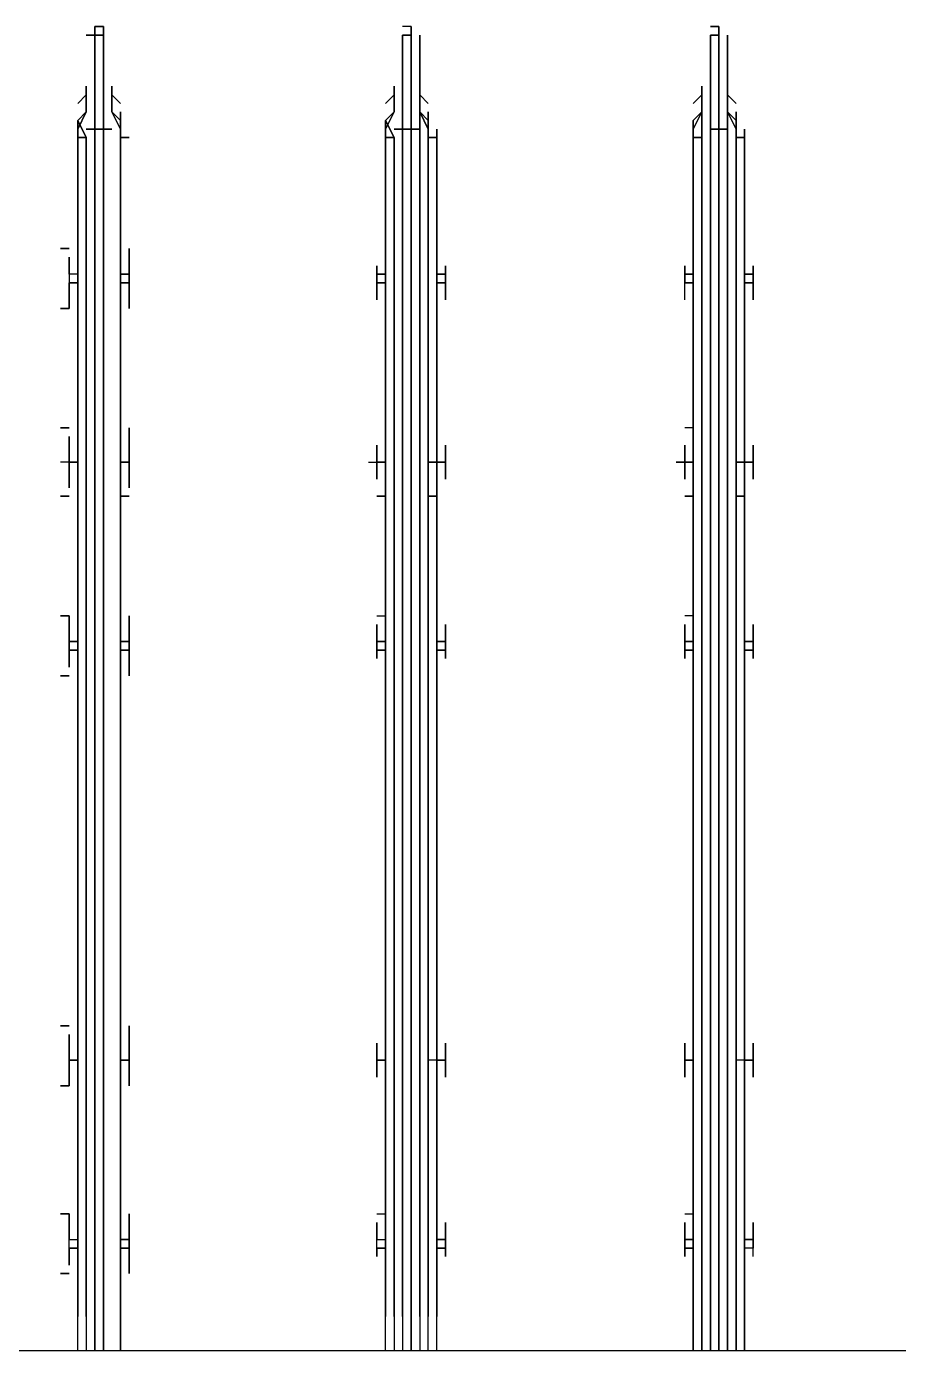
# Model space of a CAD drawing. Header units: metres. Extents: x 532250 to 532639, y 2673852 to 2674172.
# Drawn here: x 532452.7692 to 532452.9103, y 2674043.2451 to 2674043.4595 of the extents above; entities that cross this region are included whole.
import ezdxf

# ---------------------------------------------------------------- set-up
doc = ezdxf.new("R2010")
doc.units = ezdxf.units.M
doc.header["$MEASUREMENT"] = 0
doc.layers.add('IDT', color=7, linetype='Continuous')

# ---------------------------------------------------------------- blocks, each defined once
blk = doc.blocks.new('IDT')
at = {"layer": 'IDT', "color": 0, "lineweight": 25}
for p, q in [((14.34065, 14.51376), (13.87591, 14.51376)), ((14.04189, 14.31735), (14.04189, 14.51376)), ((14.04189, 14.51376), (14.04189, 14.31735)), ((14.04189, 14.31735), (14.04189, 14.51376)), ((14.04327, 14.51376), (14.04327, 14.31735)), ((14.04327, 14.31735), (14.04327, 14.51376)), ((14.04327, 14.51376), (14.04327, 14.31735)), ((14.04465, 14.51376), (14.04465, 14.31597)), ((14.04465, 14.31597), (14.04465, 14.51376)), ((14.04465, 14.51376), (14.04465, 14.31597)), ((14.04604, 14.31597), (14.04604, 14.51376)), ((14.04604, 14.51376), (14.04604, 14.31597)), ((14.04604, 14.31597), (14.04604, 14.51376)), ((14.04604, 14.51376), (14.04604, 14.31597)), ((14.04604, 14.31597), (14.04604, 14.51376)), ((14.04604, 14.51376), (14.04604, 14.31597)), ((14.04742, 14.31597), (14.04742, 14.51376)), ((14.04742, 14.51376), (14.04742, 14.31597)), ((14.04742, 14.31597), (14.04742, 14.51376)), ((14.0488, 14.51376), (14.0488, 14.31735)), ((14.0488, 14.31735), (14.0488, 14.51376)), ((14.0488, 14.51376), (14.0488, 14.31735)), ((14.05018, 14.31735), (14.05018, 14.51376)), ((14.05018, 14.51376), (14.05018, 14.31735)), ((14.05018, 14.51376), (14.05018, 14.31735)), ((14.09168, 14.51376), (14.09168, 14.31735)), ((14.09306, 14.51376), (14.09306, 14.31735)), ((14.09445, 14.31597), (14.09445, 14.51376)), ((14.09583, 14.51376), (14.09583, 14.31597)), ((14.09583, 14.31597), (14.09583, 14.51376)), ((14.09721, 14.31597), (14.09721, 14.51376)), ((14.0986, 14.31735), (14.0986, 14.51376)), ((14.09998, 14.51376), (14.09998, 14.31735)), ((14.14286, 14.31735), (14.14286, 14.51376)), ((14.14286, 14.51376), (14.14286, 14.31735)), ((14.14562, 14.31597), (14.14562, 14.51376)), ((14.14562, 14.51376), (14.14562, 14.31597)), ((14.14701, 14.31597), (14.14701, 14.51376)), ((14.14701, 14.51376), (14.14701, 14.31597)), ((14.14839, 14.31735), (14.14839, 14.51376)), ((14.14977, 14.51376), (14.14977, 14.31735)), ((14.04189, 14.50823), (14.04189, 14.31735)), ((14.04327, 14.31735), (14.04327, 14.50823)), ((14.04465, 14.50823), (14.04465, 14.31597)), ((14.04604, 14.31597), (14.04604, 14.50823)), ((14.04604, 14.50823), (14.04604, 14.31597)), ((14.04742, 14.31597), (14.04742, 14.50823)), ((14.0488, 14.31735), (14.0488, 14.50823)), ((14.05018, 14.31735), (14.05018, 14.50823)), ((14.09168, 14.31735), (14.09168, 14.50823)), ((14.09306, 14.31735), (14.09306, 14.50823)), ((14.09445, 14.50823), (14.09445, 14.31597)), ((14.09583, 14.50823), (14.09583, 14.31597)), ((14.09583, 14.31597), (14.09583, 14.50823)), ((14.09721, 14.50823), (14.09721, 14.31597)), ((14.0986, 14.50823), (14.0986, 14.31735)), ((14.09998, 14.31735), (14.09998, 14.50823)), ((14.14286, 14.50823), (14.14286, 14.31735)), ((14.14286, 14.31735), (14.14286, 14.50823)), ((14.14562, 14.50823), (14.14562, 14.31597)), ((14.14562, 14.31597), (14.14562, 14.50823)), ((14.14701, 14.31597), (14.14701, 14.50823)), ((14.14701, 14.50823), (14.14701, 14.31597)), ((14.14839, 14.50823), (14.14839, 14.31735)), ((14.14977, 14.31735), (14.14977, 14.50823)), ((14.04189, 14.49578), (14.04189, 14.50131)), ((14.04189, 14.50131), (14.04189, 14.49716)), ((14.04189, 14.50131), (14.04189, 14.49716)), ((14.04189, 14.50131), (14.04189, 14.49716)), ((14.05018, 14.49716), (14.05018, 14.50131)), ((14.05018, 14.50131), (14.05018, 14.49716)), ((14.05018, 14.49716), (14.05018, 14.50131)), ((14.05018, 14.50131), (14.05018, 14.49716)), ((14.09168, 14.49716), (14.09168, 14.50131)), ((14.09168, 14.50131), (14.09168, 14.49716)), ((14.09998, 14.49716), (14.09998, 14.50131)), ((14.09998, 14.50131), (14.09998, 14.49716)), ((14.14147, 14.49716), (14.14147, 14.50131)), ((14.14147, 14.50131), (14.14147, 14.49716)), ((14.14977, 14.49716), (14.14977, 14.50131)), ((14.14977, 14.50131), (14.14977, 14.49716)), ((14.15254, 14.50131), (14.15115, 14.50131)), ((14.15115, 14.50131), (14.15254, 14.50131)), ((14.04189, 14.49855), (14.04189, 14.49993)), ((14.04189, 14.49993), (14.04189, 14.49855)), ((14.04189, 14.49855), (14.04189, 14.49993)), ((14.04189, 14.49993), (14.04189, 14.49855)), ((14.05018, 14.49993), (14.05018, 14.49855)), ((14.05018, 14.49855), (14.05018, 14.49993)), ((14.05018, 14.49993), (14.05018, 14.49855)), ((14.05018, 14.49855), (14.05018, 14.49993)), ((14.09168, 14.49855), (14.09168, 14.49993)), ((14.09168, 14.49993), (14.09168, 14.49855)), ((14.09998, 14.49993), (14.09998, 14.49855)), ((14.09998, 14.49855), (14.09998, 14.49993)), ((14.14147, 14.49855), (14.14147, 14.49993)), ((14.14147, 14.49993), (14.14147, 14.49855)), ((14.15115, 14.49993), (14.15115, 14.49855)), ((14.15115, 14.49855), (14.15115, 14.49993)), ((14.0405, 14.49855), (14.0405, 14.49716)), ((14.0405, 14.49855), (14.0405, 14.49716)), ((14.0405, 14.49855), (14.0405, 14.49716)), ((14.0405, 14.49855), (14.0405, 14.49716)), ((14.0405, 14.49716), (14.04189, 14.49716)), ((14.0405, 14.49578), (14.0405, 14.49716)), ((14.0405, 14.49716), (14.0405, 14.49578)), ((14.0405, 14.49716), (14.04189, 14.49716)), ((14.0405, 14.49716), (14.04189, 14.49716)), ((14.0405, 14.49578), (14.0405, 14.49716)), ((14.0405, 14.49716), (14.0405, 14.49578)), ((14.0405, 14.49716), (14.04189, 14.49716)), ((14.04189, 14.49716), (14.04189, 14.49578)), ((14.04189, 14.49578), (14.04189, 14.49716)), ((14.04189, 14.49716), (14.04189, 14.49578)), ((14.05018, 14.49578), (14.05018, 14.49716)), ((14.05018, 14.49716), (14.05157, 14.49716)), ((14.05157, 14.49716), (14.05018, 14.49716)), ((14.05018, 14.49716), (14.05018, 14.49578)), ((14.05157, 14.49716), (14.05018, 14.49716)), ((14.05018, 14.49716), (14.05157, 14.49716)), ((14.05157, 14.49716), (14.05018, 14.49716)), ((14.05018, 14.49716), (14.05018, 14.49163)), ((14.05157, 14.49716), (14.05018, 14.49716)), ((14.05018, 14.49716), (14.05157, 14.49716)), ((14.05157, 14.49716), (14.05018, 14.49716)), ((14.05018, 14.49716), (14.05018, 14.49163)), ((14.05157, 14.49716), (14.05157, 14.49855)), ((14.05157, 14.49855), (14.05157, 14.49716)), ((14.05157, 14.49716), (14.05157, 14.49855)), ((14.05157, 14.49855), (14.05157, 14.49716)), ((14.05157, 14.49716), (14.05157, 14.49578)), ((14.05157, 14.49578), (14.05157, 14.49716)), ((14.05157, 14.49578), (14.05157, 14.49716)), ((14.05157, 14.49578), (14.05157, 14.49716)), ((14.0903, 14.49716), (14.0903, 14.49855)), ((14.0903, 14.49855), (14.0903, 14.49716)), ((14.09168, 14.49716), (14.0903, 14.49716)), ((14.0903, 14.49716), (14.09168, 14.49716)), ((14.0903, 14.49578), (14.0903, 14.49716)), ((14.0903, 14.49716), (14.0903, 14.49578)), ((14.09168, 14.49716), (14.09168, 14.49578)), ((14.09168, 14.49578), (14.09168, 14.49716)), ((14.10136, 14.49716), (14.09998, 14.49716)), ((14.09998, 14.49716), (14.10136, 14.49716)), ((14.09998, 14.49578), (14.09998, 14.49716)), ((14.09998, 14.49716), (14.10136, 14.49716)), ((14.09998, 14.49578), (14.09998, 14.49716)), ((14.09998, 14.49716), (14.10136, 14.49716)), ((14.10136, 14.49716), (14.10136, 14.49855)), ((14.10136, 14.49855), (14.10136, 14.49716)), ((14.10136, 14.49716), (14.10136, 14.49578)), ((14.10136, 14.49716), (14.10136, 14.49578)), ((14.14147, 14.49716), (14.14147, 14.49855)), ((14.14147, 14.49855), (14.14147, 14.49578)), ((14.14286, 14.49716), (14.14147, 14.49716)), ((14.14147, 14.49716), (14.14286, 14.49716)), ((14.14147, 14.49578), (14.14147, 14.49716)), ((14.14147, 14.49716), (14.14147, 14.49578)), ((14.14147, 14.49578), (14.14147, 14.49716)), ((14.15115, 14.49716), (14.14977, 14.49716)), ((14.14977, 14.49716), (14.15115, 14.49716)), ((14.14977, 14.49578), (14.14977, 14.49716)), ((14.14977, 14.49716), (14.15115, 14.49716)), ((14.14977, 14.49578), (14.14977, 14.49716)), ((14.14977, 14.49716), (14.15115, 14.49716)), ((14.15115, 14.49855), (14.15115, 14.49716)), ((14.15115, 14.49716), (14.15115, 14.49855)), ((14.15115, 14.49716), (14.15115, 14.49578)), ((14.15115, 14.49716), (14.15115, 14.49578)), ((14.04189, 14.49578), (14.0405, 14.49578)), ((14.0405, 14.49578), (14.04189, 14.49578)), ((14.0405, 14.49301), (14.0405, 14.49578)), ((14.0405, 14.49578), (14.0405, 14.49301)), ((14.0405, 14.49301), (14.0405, 14.49578)), ((14.0405, 14.49578), (14.0405, 14.49301)), ((14.04189, 14.49578), (14.0405, 14.49578)), ((14.0405, 14.49578), (14.04189, 14.49578)), ((14.04189, 14.49578), (14.04189, 14.49163)), ((14.04189, 14.49163), (14.04189, 14.49578)), ((14.04189, 14.49578), (14.04189, 14.49163)), ((14.04189, 14.49163), (14.04189, 14.49578)), ((14.05018, 14.49163), (14.05018, 14.49578)), ((14.05157, 14.49578), (14.05018, 14.49578)), ((14.05018, 14.49578), (14.05157, 14.49578)), ((14.05018, 14.49578), (14.05157, 14.49578)), ((14.05018, 14.49163), (14.05018, 14.49578)), ((14.05018, 14.49578), (14.05157, 14.49578)), ((14.05157, 14.49578), (14.05157, 14.49301)), ((14.05157, 14.49301), (14.05157, 14.49578)), ((14.05157, 14.49578), (14.05157, 14.49301)), ((14.05157, 14.49301), (14.05157, 14.49578)), ((14.0903, 14.49301), (14.0903, 14.49578)), ((14.0903, 14.49578), (14.0903, 14.49301)), ((14.09168, 14.49578), (14.0903, 14.49578)), ((14.0903, 14.49578), (14.09168, 14.49578)), ((14.09168, 14.49578), (14.09168, 14.49163)), ((14.09168, 14.49163), (14.09168, 14.49578)), ((14.09998, 14.49163), (14.09998, 14.49578)), ((14.10136, 14.49578), (14.09998, 14.49578)), ((14.10136, 14.49578), (14.09998, 14.49578)), ((14.09998, 14.49578), (14.09998, 14.49163)), ((14.10136, 14.49301), (14.10136, 14.49578)), ((14.10136, 14.49578), (14.10136, 14.49301)), ((14.14286, 14.49578), (14.14147, 14.49578)), ((14.14147, 14.49578), (14.14286, 14.49578)), ((14.14147, 14.49578), (14.14147, 14.49163)), ((14.14147, 14.49163), (14.14147, 14.49578)), ((14.14147, 14.49301), (14.14147, 14.49578)), ((14.14147, 14.49578), (14.14147, 14.49301)), ((14.14977, 14.49578), (14.14977, 14.49163)), ((14.14977, 14.49163), (14.14977, 14.49578)), ((14.15115, 14.49578), (14.14977, 14.49578)), ((14.15115, 14.49578), (14.14977, 14.49578)), ((14.15115, 14.49301), (14.15115, 14.49578)), ((14.15115, 14.49578), (14.15115, 14.49301)), ((14.04189, 14.49163), (14.04189, 14.49301)), ((14.04189, 14.49301), (14.04189, 14.49163)), ((14.04189, 14.49163), (14.04189, 14.49301)), ((14.04189, 14.49301), (14.04189, 14.49163)), ((14.05018, 14.49163), (14.05018, 14.49301)), ((14.05018, 14.49301), (14.05018, 14.49163)), ((14.05018, 14.49163), (14.05018, 14.49301)), ((14.05018, 14.49301), (14.05018, 14.49163)), ((14.09168, 14.49163), (14.09168, 14.49301)), ((14.09168, 14.49301), (14.09168, 14.49163)), ((14.09998, 14.49163), (14.09998, 14.49301)), ((14.09998, 14.49301), (14.09998, 14.49163)), ((14.14147, 14.49163), (14.14147, 14.49301)), ((14.14147, 14.49301), (14.14147, 14.49163)), ((14.15115, 14.49301), (14.15115, 14.49163)), ((14.15115, 14.49163), (14.15115, 14.49301)), ((14.05157, 14.49163), (14.05018, 14.49163)), ((14.10136, 14.49163), (14.09998, 14.49163)), ((14.15115, 14.49163), (14.15254, 14.49163)), ((14.15254, 14.49163), (14.15115, 14.49163)), ((14.0405, 14.46673), (14.0405, 14.4695)), ((14.0405, 14.4695), (14.0405, 14.46673)), ((14.0405, 14.4695), (14.0405, 14.46673)), ((14.0405, 14.4695), (14.0405, 14.46673)), ((14.04189, 14.47088), (14.04189, 14.4695)), ((14.04189, 14.47088), (14.04189, 14.46673)), ((14.04189, 14.47088), (14.04189, 14.4695)), ((14.04189, 14.47088), (14.04189, 14.46673)), ((14.04189, 14.47088), (14.04189, 14.4695)), ((14.04189, 14.46673), (14.04189, 14.47088)), ((14.04189, 14.47088), (14.04189, 14.46673)), ((14.04189, 14.47088), (14.04189, 14.4695)), ((14.05018, 14.4695), (14.05018, 14.47088)), ((14.05018, 14.46673), (14.05018, 14.47088)), ((14.05018, 14.4695), (14.05018, 14.47088)), ((14.05018, 14.46673), (14.05018, 14.47088)), ((14.05018, 14.4695), (14.05018, 14.47088)), ((14.05018, 14.46673), (14.05018, 14.47088)), ((14.05018, 14.47088), (14.05018, 14.46673)), ((14.05018, 14.4695), (14.05018, 14.47088)), ((14.05157, 14.46673), (14.05157, 14.4695)), ((14.05157, 14.4695), (14.05157, 14.46673)), ((14.05157, 14.46673), (14.05157, 14.4695)), ((14.05157, 14.4695), (14.05157, 14.46673)), ((14.0903, 14.46673), (14.0903, 14.4695)), ((14.0903, 14.4695), (14.0903, 14.46673)), ((14.09168, 14.46673), (14.09168, 14.47088)), ((14.09168, 14.47088), (14.09168, 14.4695)), ((14.09168, 14.4695), (14.09168, 14.47088)), ((14.09168, 14.47088), (14.09168, 14.46673)), ((14.09998, 14.46673), (14.09998, 14.47088)), ((14.09998, 14.47088), (14.09998, 14.4695)), ((14.09998, 14.4695), (14.09998, 14.47088)), ((14.09998, 14.47088), (14.09998, 14.46673)), ((14.10136, 14.46673), (14.10136, 14.4695)), ((14.10136, 14.4695), (14.10136, 14.46673)), ((14.14147, 14.4695), (14.14147, 14.47088)), ((14.14147, 14.47088), (14.14147, 14.4695)), ((14.14147, 14.46673), (14.14147, 14.47088)), ((14.14147, 14.47088), (14.14147, 14.46673)), ((14.14147, 14.46673), (14.14147, 14.4695)), ((14.14147, 14.4695), (14.14147, 14.46673)), ((14.14977, 14.46673), (14.14977, 14.47088)), ((14.14977, 14.47088), (14.14977, 14.46673)), ((14.15115, 14.47088), (14.15115, 14.4695)), ((14.15115, 14.4695), (14.15115, 14.47088)), ((14.15115, 14.47088), (14.15254, 14.47088)), ((14.15254, 14.47088), (14.15115, 14.47088)), ((14.15115, 14.46673), (14.15115, 14.4695)), ((14.15115, 14.4695), (14.15115, 14.46673)), ((14.04189, 14.46673), (14.0405, 14.46673)), ((14.0405, 14.46673), (14.04189, 14.46673)), ((14.0405, 14.46673), (14.04189, 14.46673)), ((14.0405, 14.46673), (14.0405, 14.46397)), ((14.0405, 14.46673), (14.04189, 14.46673)), ((14.0405, 14.46673), (14.04189, 14.46673)), ((14.0405, 14.46673), (14.04189, 14.46673)), ((14.0405, 14.46673), (14.0405, 14.46397)), ((14.0405, 14.46397), (14.0405, 14.46673)), ((14.0405, 14.46673), (14.04189, 14.46673)), ((14.04189, 14.46673), (14.0405, 14.46673)), ((14.0405, 14.46673), (14.0405, 14.46397)), ((14.04189, 14.46673), (14.04327, 14.46673)), ((14.04189, 14.46673), (14.04189, 14.4612)), ((14.04189, 14.46673), (14.04189, 14.4612)), ((14.04189, 14.4612), (14.04189, 14.46673)), ((14.04189, 14.46673), (14.04189, 14.4612)), ((14.05157, 14.46673), (14.05018, 14.46673)), ((14.05018, 14.46673), (14.05157, 14.46673)), ((14.05157, 14.46673), (14.05018, 14.46673)), ((14.05018, 14.46673), (14.05157, 14.46673)), ((14.05157, 14.46673), (14.05018, 14.46673)), ((14.05157, 14.46673), (14.05018, 14.46673)), ((14.05018, 14.46673), (14.05018, 14.4612)), ((14.05018, 14.4612), (14.05018, 14.46673)), ((14.05018, 14.46673), (14.05018, 14.4612)), ((14.05018, 14.4612), (14.05018, 14.46673)), ((14.05018, 14.46673), (14.05157, 14.46673)), ((14.05157, 14.46673), (14.05018, 14.46673)), ((14.05018, 14.46673), (14.05157, 14.46673)), ((14.05157, 14.46673), (14.05018, 14.46673)), ((14.05018, 14.46673), (14.05157, 14.46673)), ((14.05157, 14.46673), (14.05018, 14.46673)), ((14.05018, 14.46673), (14.05157, 14.46673)), ((14.05157, 14.46397), (14.05157, 14.46673)), ((14.05157, 14.46673), (14.05157, 14.46397)), ((14.05157, 14.46673), (14.05157, 14.46397)), ((14.05157, 14.46397), (14.05157, 14.46673)), ((14.09168, 14.46673), (14.0903, 14.46673)), ((14.0903, 14.46673), (14.09168, 14.46673)), ((14.0903, 14.46397), (14.0903, 14.46673)), ((14.0903, 14.46673), (14.09168, 14.46673)), ((14.09168, 14.46673), (14.0903, 14.46673)), ((14.0903, 14.46673), (14.0903, 14.46397)), ((14.09168, 14.4612), (14.09168, 14.46673)), ((14.09168, 14.46673), (14.09168, 14.4612)), ((14.09168, 14.46673), (14.09306, 14.46673)), ((14.09998, 14.4612), (14.09998, 14.46673)), ((14.09998, 14.46673), (14.10136, 14.46673)), ((14.10136, 14.46673), (14.09998, 14.46673)), ((14.09998, 14.46673), (14.10136, 14.46673)), ((14.10136, 14.46673), (14.09998, 14.46673)), ((14.09998, 14.46673), (14.10136, 14.46673)), ((14.10136, 14.46673), (14.09998, 14.46673)), ((14.09998, 14.46673), (14.09998, 14.4612)), ((14.10136, 14.46673), (14.10136, 14.46397)), ((14.10136, 14.46397), (14.10136, 14.46673)), ((14.14286, 14.46673), (14.14147, 14.46673)), ((14.14147, 14.46673), (14.14147, 14.4612)), ((14.14147, 14.4612), (14.14147, 14.46673)), ((14.14147, 14.46673), (14.14286, 14.46673)), ((14.14286, 14.46673), (14.14147, 14.46673)), ((14.14147, 14.46673), (14.14286, 14.46673)), ((14.14286, 14.46673), (14.14147, 14.46673)), ((14.14147, 14.46673), (14.14147, 14.46397)), ((14.14147, 14.46397), (14.14147, 14.46673)), ((14.14147, 14.46673), (14.14286, 14.46673)), ((14.15115, 14.46673), (14.14977, 14.46673)), ((14.14977, 14.46673), (14.15115, 14.46673)), ((14.14977, 14.4612), (14.14977, 14.46673)), ((14.14977, 14.46673), (14.15115, 14.46673)), ((14.15115, 14.46673), (14.14977, 14.46673)), ((14.14977, 14.46673), (14.14977, 14.4612)), ((14.14977, 14.46673), (14.15115, 14.46673)), ((14.15115, 14.46673), (14.14977, 14.46673)), ((14.15115, 14.46397), (14.15115, 14.46673)), ((14.15115, 14.46673), (14.15115, 14.46397)), ((14.04189, 14.46258), (14.04189, 14.46397)), ((14.04189, 14.46397), (14.04189, 14.46258)), ((14.04189, 14.46258), (14.04189, 14.46397)), ((14.04189, 14.46397), (14.04189, 14.46258)), ((14.05018, 14.46397), (14.05018, 14.46258)), ((14.05018, 14.46258), (14.05018, 14.46397)), ((14.05018, 14.46397), (14.05018, 14.46258)), ((14.05018, 14.46258), (14.05018, 14.46397)), ((14.09168, 14.46258), (14.09168, 14.46397)), ((14.09168, 14.46397), (14.09168, 14.46258)), ((14.09998, 14.46397), (14.09998, 14.46258)), ((14.09998, 14.46258), (14.09998, 14.46397)), ((14.14147, 14.46258), (14.14147, 14.46397)), ((14.14147, 14.46397), (14.14147, 14.46258)), ((14.15115, 14.46397), (14.15115, 14.46258)), ((14.15115, 14.46258), (14.15115, 14.46397)), ((14.15254, 14.4612), (14.15115, 14.4612)), ((14.15115, 14.4612), (14.15254, 14.4612)), ((14.04189, 14.40034), (14.04189, 14.40449)), ((14.04189, 14.40449), (14.04189, 14.40034)), ((14.04189, 14.40034), (14.04189, 14.40449)), ((14.04189, 14.40449), (14.04189, 14.39481)), ((14.04189, 14.40172), (14.04189, 14.40311)), ((14.04189, 14.40311), (14.04189, 14.40172)), ((14.04189, 14.40172), (14.04189, 14.40311)), ((14.04189, 14.40311), (14.04189, 14.40172)), ((14.05018, 14.40034), (14.05018, 14.40449)), ((14.05018, 14.40449), (14.05018, 14.40034)), ((14.05018, 14.40034), (14.05018, 14.40449)), ((14.05018, 14.40449), (14.05018, 14.40034)), ((14.05018, 14.40311), (14.05018, 14.40172)), ((14.05018, 14.40172), (14.05018, 14.40311)), ((14.05018, 14.40311), (14.05018, 14.40172)), ((14.05018, 14.40172), (14.05018, 14.40311)), ((14.09168, 14.39481), (14.09168, 14.40449)), ((14.09168, 14.40449), (14.09168, 14.40034)), ((14.09168, 14.40172), (14.09168, 14.40311)), ((14.09168, 14.40311), (14.09168, 14.40172)), ((14.09998, 14.40034), (14.09998, 14.40449)), ((14.09998, 14.40449), (14.09998, 14.40034)), ((14.09998, 14.40311), (14.09998, 14.40172)), ((14.09998, 14.40172), (14.09998, 14.40311)), ((14.14147, 14.40034), (14.14147, 14.40449)), ((14.14147, 14.40449), (14.14147, 14.40034)), ((14.14147, 14.40172), (14.14147, 14.40311)), ((14.14147, 14.40311), (14.14147, 14.40172)), ((14.14977, 14.40034), (14.14977, 14.40449)), ((14.14977, 14.40449), (14.14977, 14.40034)), ((14.15254, 14.40449), (14.15115, 14.40449)), ((14.15115, 14.40449), (14.15254, 14.40449)), ((14.15115, 14.40311), (14.15115, 14.40172)), ((14.15115, 14.40172), (14.15115, 14.40311)), ((14.0405, 14.40034), (14.0405, 14.40172)), ((14.0405, 14.40172), (14.0405, 14.40034)), ((14.0405, 14.40034), (14.0405, 14.40172)), ((14.0405, 14.40172), (14.0405, 14.40034)), ((14.05157, 14.40034), (14.05157, 14.40172)), ((14.05157, 14.40172), (14.05157, 14.40034)), ((14.05157, 14.40034), (14.05157, 14.40172)), ((14.05157, 14.40172), (14.05157, 14.40034)), ((14.0903, 14.40034), (14.0903, 14.40172)), ((14.0903, 14.40172), (14.0903, 14.40034)), ((14.10136, 14.40034), (14.10136, 14.40172)), ((14.10136, 14.40172), (14.10136, 14.40034)), ((14.14147, 14.40034), (14.14147, 14.40172)), ((14.14147, 14.40172), (14.14147, 14.40034)), ((14.15115, 14.40172), (14.15115, 14.40034)), ((14.15115, 14.40034), (14.15115, 14.40172)), ((14.0405, 14.39896), (14.0405, 14.40034)), ((14.0405, 14.40034), (14.0405, 14.39896)), ((14.04189, 14.40034), (14.0405, 14.40034)), ((14.0405, 14.40034), (14.04189, 14.40034)), ((14.04189, 14.40034), (14.0405, 14.40034)), ((14.0405, 14.40034), (14.04189, 14.40034)), ((14.0405, 14.40034), (14.0405, 14.39896)), ((14.0405, 14.39896), (14.0405, 14.40034)), ((14.0405, 14.39619), (14.0405, 14.39896)), ((14.0405, 14.39896), (14.0405, 14.39619)), ((14.04189, 14.39896), (14.0405, 14.39896)), ((14.0405, 14.39896), (14.04189, 14.39896)), ((14.0405, 14.39896), (14.04189, 14.39896)), ((14.04189, 14.39896), (14.0405, 14.39896)), ((14.0405, 14.39619), (14.0405, 14.39896)), ((14.0405, 14.39896), (14.0405, 14.39619)), ((14.04189, 14.40034), (14.04189, 14.39896)), ((14.04189, 14.39896), (14.04189, 14.40034)), ((14.04189, 14.39896), (14.04189, 14.40034)), ((14.04189, 14.39896), (14.04189, 14.39481)), ((14.04189, 14.39481), (14.04189, 14.39896)), ((14.04189, 14.39481), (14.04189, 14.39896)), ((14.05157, 14.40034), (14.05018, 14.40034)), ((14.05018, 14.40034), (14.05157, 14.40034)), ((14.05018, 14.39481), (14.05018, 14.40034)), ((14.05018, 14.40034), (14.05157, 14.40034)), ((14.05157, 14.40034), (14.05018, 14.40034)), ((14.05018, 14.40034), (14.05018, 14.39896)), ((14.05018, 14.39896), (14.05018, 14.40034)), ((14.05018, 14.40034), (14.05157, 14.40034)), ((14.05157, 14.40034), (14.05018, 14.40034)), ((14.05018, 14.40034), (14.05157, 14.40034)), ((14.05157, 14.40034), (14.05018, 14.40034)), ((14.05018, 14.40034), (14.05018, 14.39896)), ((14.05018, 14.39896), (14.05157, 14.39896)), ((14.05157, 14.39896), (14.05018, 14.39896)), ((14.05157, 14.39896), (14.05018, 14.39896)), ((14.05018, 14.39896), (14.05018, 14.39481)), ((14.05018, 14.39481), (14.05018, 14.39896)), ((14.05018, 14.39896), (14.05157, 14.39896)), ((14.05018, 14.39896), (14.05018, 14.39481)), ((14.05157, 14.39896), (14.05157, 14.40034)), ((14.05157, 14.40034), (14.05157, 14.39896)), ((14.05157, 14.40034), (14.05157, 14.39896)), ((14.05157, 14.39896), (14.05157, 14.40034)), ((14.05157, 14.39896), (14.05157, 14.39619)), ((14.05157, 14.39619), (14.05157, 14.39896)), ((14.05157, 14.39896), (14.05157, 14.39619)), ((14.05157, 14.39619), (14.05157, 14.39896)), ((14.09168, 14.40034), (14.0903, 14.40034)), ((14.0903, 14.40034), (14.09168, 14.40034)), ((14.0903, 14.40034), (14.0903, 14.39896)), ((14.0903, 14.39896), (14.0903, 14.40034)), ((14.0903, 14.39896), (14.09168, 14.39896)), ((14.09168, 14.39896), (14.0903, 14.39896)), ((14.0903, 14.39619), (14.0903, 14.39896)), ((14.0903, 14.39896), (14.0903, 14.39619)), ((14.09168, 14.40034), (14.09168, 14.39896)), ((14.09168, 14.39896), (14.09168, 14.39481)), ((14.10136, 14.40034), (14.09998, 14.40034)), ((14.09998, 14.40034), (14.10136, 14.40034)), ((14.10136, 14.40034), (14.09998, 14.40034)), ((14.09998, 14.40034), (14.09998, 14.39896)), ((14.09998, 14.39896), (14.09998, 14.40034)), ((14.09998, 14.40034), (14.10136, 14.40034)), ((14.09998, 14.39481), (14.09998, 14.39896)), ((14.09998, 14.39896), (14.10136, 14.39896)), ((14.09998, 14.39896), (14.09998, 14.39481)), ((14.10136, 14.39896), (14.09998, 14.39896)), ((14.10136, 14.39896), (14.10136, 14.40034)), ((14.10136, 14.40034), (14.10136, 14.39896)), ((14.10136, 14.39896), (14.10136, 14.39619)), ((14.10136, 14.39619), (14.10136, 14.39896)), ((14.14286, 14.40034), (14.14147, 14.40034)), ((14.14147, 14.40034), (14.14286, 14.40034)), ((14.14147, 14.39896), (14.14147, 14.40034)), ((14.14147, 14.40034), (14.14147, 14.39619)), ((14.14147, 14.39896), (14.14147, 14.40034)), ((14.14147, 14.40034), (14.14147, 14.39896)), ((14.14286, 14.39896), (14.14147, 14.39896)), ((14.14147, 14.39481), (14.14147, 14.39896)), ((14.14147, 14.39481), (14.14147, 14.39896)), ((14.14147, 14.39896), (14.14286, 14.39896)), ((14.14286, 14.39896), (14.14147, 14.39896)), ((14.14147, 14.39896), (14.14147, 14.39619)), ((14.15115, 14.40034), (14.14977, 14.40034)), ((14.14977, 14.40034), (14.15115, 14.40034)), ((14.15115, 14.40034), (14.14977, 14.40034)), ((14.14977, 14.40034), (14.14977, 14.39896)), ((14.14977, 14.39896), (14.14977, 14.40034)), ((14.14977, 14.40034), (14.15115, 14.40034)), ((14.14977, 14.39896), (14.15115, 14.39896)), ((14.14977, 14.39896), (14.14977, 14.39481)), ((14.14977, 14.39481), (14.14977, 14.39896)), ((14.15115, 14.39896), (14.14977, 14.39896)), ((14.15115, 14.39896), (14.15115, 14.40034)), ((14.15115, 14.40034), (14.15115, 14.39896)), ((14.15115, 14.39896), (14.15115, 14.39619)), ((14.15115, 14.39619), (14.15115, 14.39896)), ((14.04189, 14.39481), (14.04189, 14.39619)), ((14.04189, 14.39619), (14.04189, 14.39481)), ((14.04189, 14.39481), (14.04189, 14.39619)), ((14.04189, 14.39619), (14.04189, 14.39481)), ((14.05018, 14.39481), (14.05018, 14.39619)), ((14.05018, 14.39619), (14.05018, 14.39481)), ((14.05018, 14.39481), (14.05018, 14.39619)), ((14.05018, 14.39619), (14.05018, 14.39481)), ((14.09168, 14.39481), (14.09168, 14.39619)), ((14.09168, 14.39619), (14.09168, 14.39481)), ((14.09998, 14.39481), (14.09998, 14.39619)), ((14.09998, 14.39619), (14.09998, 14.39481)), ((14.14147, 14.39619), (14.14147, 14.39481)), ((14.14147, 14.39619), (14.14147, 14.39481)), ((14.15115, 14.39619), (14.15115, 14.39481)), ((14.15115, 14.39481), (14.15115, 14.39619)), ((14.05018, 14.39481), (14.05157, 14.39481)), ((14.10136, 14.39481), (14.09998, 14.39481)), ((14.15115, 14.39481), (14.15254, 14.39481)), ((14.15254, 14.39481), (14.15115, 14.39481)), ((14.04327, 14.37544), (14.04189, 14.37544)), ((14.04189, 14.37544), (14.04327, 14.37544)), ((14.04327, 14.37544), (14.04189, 14.37544)), ((14.04189, 14.37544), (14.04327, 14.37544)), ((14.05157, 14.37544), (14.05018, 14.37544)), ((14.05018, 14.37544), (14.05157, 14.37544)), ((14.05157, 14.37544), (14.05018, 14.37544)), ((14.05018, 14.37544), (14.05157, 14.37544)), ((14.09306, 14.37544), (14.09168, 14.37544)), ((14.09168, 14.37544), (14.09306, 14.37544)), ((14.10136, 14.37544), (14.09998, 14.37544)), ((14.09998, 14.37544), (14.10136, 14.37544)), ((14.14286, 14.37544), (14.14147, 14.37544)), ((14.14147, 14.37544), (14.14286, 14.37544)), ((14.15254, 14.37544), (14.15115, 14.37544)), ((14.15115, 14.37544), (14.15254, 14.37544)), ((14.0405, 14.36991), (14.0405, 14.37268)), ((14.0405, 14.37268), (14.0405, 14.36991)), ((14.0405, 14.36991), (14.0405, 14.37268)), ((14.0405, 14.37268), (14.0405, 14.36991)), ((14.04189, 14.36991), (14.04189, 14.37406)), ((14.04189, 14.37406), (14.04189, 14.37268)), ((14.04189, 14.37268), (14.04189, 14.37406)), ((14.04189, 14.37406), (14.04189, 14.36991)), ((14.04189, 14.37268), (14.04189, 14.37406)), ((14.04189, 14.37406), (14.04189, 14.37268)), ((14.04189, 14.36991), (14.04189, 14.37406)), ((14.04189, 14.37406), (14.04189, 14.36991)), ((14.05018, 14.37406), (14.05018, 14.37268)), ((14.05018, 14.37268), (14.05018, 14.37406)), ((14.05018, 14.37406), (14.05018, 14.36991)), ((14.05018, 14.36991), (14.05018, 14.37406)), ((14.05018, 14.37406), (14.05018, 14.37268)), ((14.05018, 14.37268), (14.05018, 14.37406)), ((14.05018, 14.37406), (14.05018, 14.36991)), ((14.05018, 14.36991), (14.05018, 14.37406)), ((14.05157, 14.36991), (14.05157, 14.37268)), ((14.05157, 14.37268), (14.05157, 14.36991)), ((14.05157, 14.36991), (14.05157, 14.37268)), ((14.05157, 14.37268), (14.05157, 14.36991)), ((14.0903, 14.36991), (14.0903, 14.37268)), ((14.0903, 14.37268), (14.0903, 14.36991)), ((14.09168, 14.37268), (14.09168, 14.37406)), ((14.09168, 14.37406), (14.09168, 14.37268)), ((14.09168, 14.36991), (14.09168, 14.37406)), ((14.09168, 14.37406), (14.09168, 14.36991)), ((14.09998, 14.36991), (14.09998, 14.37406)), ((14.09998, 14.37406), (14.09998, 14.37268)), ((14.09998, 14.37268), (14.09998, 14.37406)), ((14.09998, 14.37406), (14.09998, 14.36991)), ((14.10136, 14.36991), (14.10136, 14.37268)), ((14.10136, 14.37268), (14.10136, 14.36991)), ((14.14147, 14.37268), (14.14147, 14.37406)), ((14.14147, 14.37406), (14.14147, 14.36991)), ((14.14147, 14.37268), (14.14147, 14.37406)), ((14.14147, 14.37406), (14.14147, 14.36991)), ((14.14147, 14.36991), (14.14147, 14.37268)), ((14.14147, 14.36991), (14.14147, 14.37268)), ((14.14977, 14.36991), (14.14977, 14.37406)), ((14.14977, 14.37406), (14.14977, 14.36991)), ((14.15115, 14.37406), (14.15115, 14.37268)), ((14.15115, 14.37268), (14.15115, 14.37406)), ((14.15115, 14.36991), (14.15115, 14.37268)), ((14.15115, 14.37268), (14.15115, 14.36991)), ((14.04189, 14.36991), (14.0405, 14.36991)), ((14.0405, 14.36991), (14.0405, 14.36715)), ((14.0405, 14.36715), (14.0405, 14.36991)), ((14.0405, 14.36991), (14.04189, 14.36991)), ((14.04189, 14.36991), (14.0405, 14.36991)), ((14.0405, 14.36991), (14.04189, 14.36991)), ((14.04189, 14.36991), (14.0405, 14.36991)), ((14.0405, 14.36991), (14.04189, 14.36991)), ((14.0405, 14.36715), (14.0405, 14.36991)), ((14.0405, 14.36991), (14.0405, 14.36715)), ((14.04189, 14.36991), (14.0405, 14.36991)), ((14.0405, 14.36991), (14.04189, 14.36991)), ((14.04189, 14.36991), (14.04189, 14.36438)), ((14.04189, 14.36438), (14.04189, 14.36991)), ((14.04189, 14.36991), (14.04327, 14.36991)), ((14.04189, 14.36991), (14.04327, 14.36991)), ((14.04327, 14.36991), (14.04189, 14.36991)), ((14.04189, 14.36991), (14.04189, 14.36438)), ((14.04189, 14.36438), (14.04189, 14.36991)), ((14.05018, 14.36438), (14.05018, 14.36991)), ((14.05018, 14.36991), (14.05157, 14.36991)), ((14.05157, 14.36991), (14.05018, 14.36991)), ((14.05018, 14.36991), (14.05157, 14.36991)), ((14.05157, 14.36991), (14.05018, 14.36991)), ((14.05018, 14.36991), (14.05157, 14.36991)), ((14.05157, 14.36991), (14.05018, 14.36991)), ((14.05018, 14.36991), (14.05018, 14.36438)), ((14.05018, 14.36438), (14.05018, 14.36991)), ((14.05018, 14.36991), (14.05157, 14.36991)), ((14.05157, 14.36991), (14.05018, 14.36991)), ((14.05018, 14.36991), (14.05157, 14.36991)), ((14.05157, 14.36991), (14.05018, 14.36991)), ((14.05018, 14.36991), (14.05157, 14.36991)), ((14.05157, 14.36991), (14.05018, 14.36991)), ((14.05018, 14.36991), (14.05157, 14.36991)), ((14.05157, 14.36991), (14.05018, 14.36991)), ((14.05157, 14.36991), (14.05018, 14.36991)), ((14.05018, 14.36991), (14.05018, 14.36438)), ((14.05157, 14.36991), (14.05157, 14.36715)), ((14.05157, 14.36715), (14.05157, 14.36991)), ((14.05157, 14.36991), (14.05157, 14.36715)), ((14.05157, 14.36715), (14.05157, 14.36991)), ((14.05157, 14.36991), (14.05295, 14.36991)), ((14.05295, 14.36991), (14.05157, 14.36991)), ((14.09168, 14.36991), (14.0903, 14.36991)), ((14.0903, 14.36991), (14.09168, 14.36991)), ((14.09168, 14.36991), (14.0903, 14.36991)), ((14.0903, 14.36991), (14.0903, 14.36715)), ((14.0903, 14.36715), (14.0903, 14.36991)), ((14.0903, 14.36991), (14.09168, 14.36991)), ((14.09168, 14.36991), (14.09168, 14.36438)), ((14.09168, 14.36438), (14.09168, 14.36991)), ((14.09168, 14.36991), (14.09306, 14.36991)), ((14.09306, 14.36991), (14.09168, 14.36991)), ((14.09998, 14.36991), (14.10136, 14.36991)), ((14.10136, 14.36991), (14.09998, 14.36991)), ((14.10136, 14.36991), (14.09998, 14.36991)), ((14.09998, 14.36991), (14.10136, 14.36991)), ((14.10136, 14.36991), (14.09998, 14.36991)), ((14.09998, 14.36991), (14.09998, 14.36438)), ((14.09998, 14.36438), (14.09998, 14.36991)), ((14.09998, 14.36991), (14.10136, 14.36991)), ((14.10136, 14.36991), (14.09998, 14.36991)), ((14.10274, 14.36991), (14.10136, 14.36991)), ((14.10136, 14.36991), (14.10136, 14.36715)), ((14.10136, 14.36715), (14.10136, 14.36991)), ((14.14286, 14.36991), (14.14147, 14.36991)), ((14.14147, 14.36991), (14.14147, 14.36715)), ((14.14147, 14.36715), (14.14147, 14.36991)), ((14.14147, 14.36991), (14.14286, 14.36991)), ((14.14286, 14.36991), (14.14147, 14.36991)), ((14.14147, 14.36991), (14.14147, 14.36438)), ((14.14147, 14.36438), (14.14147, 14.36991)), ((14.14147, 14.36991), (14.14286, 14.36991)), ((14.14286, 14.36991), (14.14147, 14.36991)), ((14.14147, 14.36991), (14.14286, 14.36991)), ((14.14977, 14.36991), (14.15115, 14.36991)), ((14.15115, 14.36991), (14.14977, 14.36991)), ((14.14977, 14.36991), (14.14977, 14.36438)), ((14.14977, 14.36438), (14.14977, 14.36991)), ((14.14977, 14.36991), (14.15115, 14.36991)), ((14.15115, 14.36991), (14.14977, 14.36991)), ((14.14977, 14.36991), (14.15115, 14.36991)), ((14.15115, 14.36991), (14.14977, 14.36991)), ((14.14977, 14.36991), (14.15115, 14.36991)), ((14.15115, 14.36991), (14.15115, 14.36715)), ((14.15115, 14.36715), (14.15115, 14.36991)), ((14.15115, 14.36991), (14.15254, 14.36991)), ((14.04189, 14.36576), (14.04189, 14.36715)), ((14.04189, 14.36715), (14.04189, 14.36576)), ((14.04189, 14.36576), (14.04189, 14.36715)), ((14.04189, 14.36715), (14.04189, 14.36576)), ((14.05018, 14.36715), (14.05018, 14.36576)), ((14.05018, 14.36576), (14.05018, 14.36715)), ((14.05018, 14.36715), (14.05018, 14.36576)), ((14.05018, 14.36576), (14.05018, 14.36715)), ((14.09168, 14.36576), (14.09168, 14.36715)), ((14.09168, 14.36715), (14.09168, 14.36576)), ((14.09998, 14.36715), (14.09998, 14.36576)), ((14.09998, 14.36576), (14.09998, 14.36715)), ((14.14147, 14.36715), (14.14147, 14.36576)), ((14.14147, 14.36576), (14.14147, 14.36715)), ((14.15115, 14.36715), (14.15115, 14.36576)), ((14.15115, 14.36576), (14.15115, 14.36715)), ((14.05018, 14.36438), (14.05157, 14.36438)), ((14.15254, 14.36438), (14.15115, 14.36438)), ((14.15115, 14.36438), (14.15254, 14.36438)), ((14.04189, 14.33948), (14.04189, 14.34502)), ((14.04189, 14.34502), (14.04189, 14.34363)), ((14.04189, 14.34363), (14.04189, 14.34502)), ((14.04189, 14.34502), (14.04189, 14.34363)), ((14.04189, 14.34363), (14.04189, 14.34502)), ((14.04189, 14.34502), (14.04189, 14.33948)), ((14.04189, 14.34502), (14.04189, 14.34087)), ((14.04189, 14.34502), (14.04189, 14.34087)), ((14.05018, 14.34087), (14.05018, 14.34502)), ((14.05018, 14.34363), (14.05018, 14.34502)), ((14.05018, 14.34087), (14.05018, 14.34502)), ((14.05018, 14.34502), (14.05018, 14.34363)), ((14.05018, 14.34363), (14.05018, 14.34502)), ((14.05018, 14.34502), (14.05018, 14.34087)), ((14.05018, 14.34363), (14.05018, 14.34502)), ((14.05018, 14.34087), (14.05018, 14.34502)), ((14.09168, 14.34363), (14.09168, 14.34502)), ((14.09168, 14.34502), (14.09168, 14.34363)), ((14.09168, 14.34087), (14.09168, 14.34502)), ((14.09168, 14.34502), (14.09168, 14.33948)), ((14.09998, 14.34502), (14.09998, 14.34363)), ((14.09998, 14.34363), (14.09998, 14.34502)), ((14.09998, 14.34087), (14.09998, 14.34502)), ((14.09998, 14.34502), (14.09998, 14.34087)), ((14.14147, 14.34363), (14.14147, 14.34502)), ((14.14147, 14.34502), (14.14147, 14.34087)), ((14.14147, 14.34087), (14.14147, 14.34502)), ((14.14147, 14.34502), (14.14147, 14.34363)), ((14.14977, 14.34087), (14.14977, 14.34502)), ((14.14977, 14.34502), (14.14977, 14.34087)), ((14.15115, 14.34502), (14.15115, 14.34363)), ((14.15115, 14.34363), (14.15115, 14.34502)), ((14.15115, 14.34502), (14.15254, 14.34502)), ((14.15254, 14.34502), (14.15115, 14.34502)), ((14.0405, 14.34087), (14.0405, 14.34363)), ((14.0405, 14.34363), (14.0405, 14.34087)), ((14.0405, 14.34363), (14.0405, 14.34087)), ((14.0405, 14.34363), (14.0405, 14.34087)), ((14.05157, 14.34363), (14.05157, 14.34087)), ((14.05157, 14.34363), (14.05157, 14.34087)), ((14.05157, 14.34363), (14.05157, 14.34087)), ((14.05157, 14.34363), (14.05157, 14.34087)), ((14.0903, 14.34087), (14.0903, 14.34363)), ((14.0903, 14.34363), (14.0903, 14.34087)), ((14.10136, 14.34087), (14.10136, 14.34363)), ((14.10136, 14.34363), (14.10136, 14.34087)), ((14.14147, 14.34087), (14.14147, 14.34363)), ((14.14147, 14.34363), (14.14147, 14.34087)), ((14.15115, 14.34087), (14.15115, 14.34363)), ((14.15115, 14.34363), (14.15115, 14.34087)), ((14.04189, 14.34087), (14.0405, 14.34087)), ((14.0405, 14.34087), (14.04189, 14.34087)), ((14.0405, 14.33948), (14.0405, 14.34087)), ((14.0405, 14.34087), (14.0405, 14.33948)), ((14.0405, 14.34087), (14.04189, 14.34087)), ((14.0405, 14.33948), (14.0405, 14.34087)), ((14.0405, 14.34087), (14.0405, 14.33948)), ((14.0405, 14.34087), (14.04189, 14.34087)), ((14.04189, 14.33948), (14.04189, 14.34087)), ((14.04189, 14.34087), (14.04189, 14.33948)), ((14.05018, 14.34087), (14.05157, 14.34087)), ((14.05018, 14.34087), (14.05018, 14.33948)), ((14.05018, 14.34087), (14.05157, 14.34087)), ((14.05157, 14.34087), (14.05018, 14.34087)), ((14.05018, 14.34087), (14.05157, 14.34087)), ((14.05018, 14.34087), (14.05018, 14.33948)), ((14.05018, 14.34087), (14.05157, 14.34087)), ((14.05018, 14.34087), (14.05157, 14.34087)), ((14.05018, 14.34087), (14.05157, 14.34087)), ((14.05018, 14.33948), (14.05018, 14.34087)), ((14.05018, 14.34087), (14.05157, 14.34087)), ((14.05018, 14.34087), (14.05018, 14.33948)), ((14.05157, 14.34087), (14.05157, 14.33948)), ((14.05157, 14.34087), (14.05157, 14.33948)), ((14.05157, 14.33948), (14.05157, 14.34087)), ((14.05157, 14.34087), (14.05157, 14.33948)), ((14.0903, 14.33948), (14.0903, 14.34087)), ((14.0903, 14.34087), (14.0903, 14.33948)), ((14.09168, 14.34087), (14.0903, 14.34087)), ((14.0903, 14.34087), (14.09168, 14.34087)), ((14.09168, 14.33948), (14.09168, 14.34087)), ((14.09998, 14.33948), (14.09998, 14.34087)), ((14.09998, 14.34087), (14.10136, 14.34087)), ((14.10136, 14.34087), (14.09998, 14.34087)), ((14.09998, 14.34087), (14.10136, 14.34087)), ((14.10136, 14.34087), (14.09998, 14.34087)), ((14.09998, 14.34087), (14.09998, 14.33948)), ((14.10136, 14.34087), (14.10136, 14.33948)), ((14.10136, 14.33948), (14.10136, 14.34087)), ((14.14147, 14.33948), (14.14147, 14.34087)), ((14.14147, 14.34087), (14.14286, 14.34087)), ((14.14286, 14.34087), (14.14147, 14.34087)), ((14.14147, 14.34087), (14.14147, 14.33948)), ((14.14147, 14.33948), (14.14147, 14.34087)), ((14.14147, 14.34087), (14.14147, 14.33948)), ((14.15115, 14.34087), (14.14977, 14.34087)), ((14.14977, 14.34087), (14.15115, 14.34087)), ((14.15115, 14.34087), (14.14977, 14.34087)), ((14.14977, 14.34087), (14.14977, 14.33948)), ((14.15115, 14.34087), (14.14977, 14.34087)), ((14.14977, 14.34087), (14.14977, 14.33948)), ((14.15115, 14.33948), (14.15115, 14.34087)), ((14.15115, 14.33948), (14.15115, 14.34087)), ((14.04189, 14.33948), (14.0405, 14.33948)), ((14.0405, 14.33948), (14.04189, 14.33948)), ((14.0405, 14.3381), (14.0405, 14.33948)), ((14.0405, 14.33948), (14.0405, 14.3381)), ((14.0405, 14.33948), (14.04189, 14.33948)), ((14.04189, 14.33948), (14.0405, 14.33948)), ((14.0405, 14.33948), (14.0405, 14.3381)), ((14.0405, 14.3381), (14.0405, 14.33948)), ((14.04189, 14.33533), (14.04189, 14.33948)), ((14.04189, 14.33948), (14.04189, 14.33533)), ((14.04189, 14.33533), (14.04189, 14.33948)), ((14.04189, 14.33948), (14.04189, 14.33533)), ((14.05018, 14.33948), (14.05018, 14.33533)), ((14.05157, 14.33948), (14.05018, 14.33948)), ((14.05018, 14.33948), (14.05018, 14.33533)), ((14.05018, 14.33948), (14.05018, 14.33533)), ((14.05157, 14.33948), (14.05018, 14.33948)), ((14.05157, 14.33948), (14.05018, 14.33948)), ((14.05018, 14.33948), (14.05157, 14.33948)), ((14.05018, 14.33948), (14.05018, 14.33533)), ((14.05157, 14.3381), (14.05157, 14.33948)), ((14.05157, 14.33948), (14.05157, 14.3381)), ((14.05157, 14.33948), (14.05157, 14.3381)), ((14.05157, 14.3381), (14.05157, 14.33948)), ((14.09168, 14.33948), (14.0903, 14.33948)), ((14.0903, 14.33948), (14.09168, 14.33948)), ((14.0903, 14.3381), (14.0903, 14.33948)), ((14.0903, 14.33948), (14.0903, 14.3381)), ((14.09168, 14.33533), (14.09168, 14.33948)), ((14.09168, 14.33948), (14.09168, 14.33533)), ((14.10136, 14.33948), (14.09998, 14.33948)), ((14.09998, 14.33948), (14.10136, 14.33948)), ((14.09998, 14.33948), (14.09998, 14.33533)), ((14.09998, 14.33533), (14.09998, 14.33948)), ((14.10136, 14.33948), (14.10136, 14.3381)), ((14.10136, 14.3381), (14.10136, 14.33948)), ((14.14147, 14.33948), (14.14147, 14.33533)), ((14.14147, 14.33533), (14.14147, 14.33948)), ((14.14147, 14.33948), (14.14286, 14.33948)), ((14.14286, 14.33948), (14.14147, 14.33948)), ((14.14147, 14.33948), (14.14147, 14.3381)), ((14.14147, 14.3381), (14.14147, 14.33948)), ((14.14147, 14.33948), (14.14286, 14.33948)), ((14.14977, 14.33948), (14.15115, 14.33948)), ((14.14977, 14.33948), (14.14977, 14.33533)), ((14.14977, 14.33533), (14.14977, 14.33948)), ((14.14977, 14.33948), (14.15115, 14.33948)), ((14.15115, 14.3381), (14.15115, 14.33948)), ((14.15115, 14.33948), (14.15115, 14.3381)), ((14.04189, 14.33672), (14.04189, 14.3381)), ((14.04189, 14.3381), (14.04189, 14.33672)), ((14.04189, 14.33672), (14.04189, 14.3381)), ((14.04189, 14.3381), (14.04189, 14.33672)), ((14.05018, 14.3381), (14.05018, 14.33672)), ((14.05018, 14.33672), (14.05018, 14.3381)), ((14.05018, 14.3381), (14.05018, 14.33672)), ((14.05018, 14.33672), (14.05018, 14.3381)), ((14.09168, 14.33672), (14.09168, 14.3381)), ((14.09168, 14.3381), (14.09168, 14.33672)), ((14.09998, 14.3381), (14.09998, 14.33672)), ((14.09998, 14.33672), (14.09998, 14.3381)), ((14.14147, 14.3381), (14.14147, 14.33672)), ((14.14147, 14.33672), (14.14147, 14.3381)), ((14.15115, 14.3381), (14.15115, 14.33672)), ((14.15115, 14.33672), (14.15115, 14.3381)), ((14.15254, 14.33533), (14.15115, 14.33533)), ((14.15115, 14.33533), (14.15254, 14.33533)), ((14.04189, 14.31735), (14.04189, 14.31597)), ((14.04189, 14.31597), (14.04189, 14.31735)), ((14.04189, 14.31735), (14.04327, 14.31735)), ((14.04327, 14.31735), (14.04189, 14.31735)), ((14.04189, 14.31735), (14.04327, 14.31735)), ((14.04327, 14.31735), (14.04189, 14.31735)), ((14.04189, 14.31735), (14.04189, 14.31597)), ((14.04189, 14.31597), (14.04189, 14.31735)), ((14.04327, 14.31735), (14.04327, 14.3132)), ((14.04327, 14.3132), (14.04327, 14.31735)), ((14.04327, 14.31735), (14.04327, 14.3132)), ((14.04327, 14.3132), (14.04327, 14.31735)), ((14.0488, 14.31735), (14.05018, 14.31735)), ((14.0488, 14.3132), (14.0488, 14.31735)), ((14.0488, 14.31735), (14.05018, 14.31735)), ((14.05018, 14.31735), (14.0488, 14.31735)), ((14.0488, 14.31735), (14.0488, 14.3132)), ((14.0488, 14.3132), (14.0488, 14.31735)), ((14.0488, 14.31735), (14.05018, 14.31735)), ((14.0488, 14.3132), (14.0488, 14.31735)), ((14.05018, 14.31735), (14.05018, 14.31597)), ((14.05018, 14.31597), (14.05018, 14.31735)), ((14.05018, 14.31735), (14.05018, 14.31597)), ((14.05018, 14.31735), (14.05018, 14.31597)), ((14.09306, 14.31735), (14.09168, 14.31735)), ((14.09168, 14.31735), (14.09306, 14.31735)), ((14.09168, 14.31735), (14.09168, 14.31597)), ((14.09168, 14.31597), (14.09168, 14.31735)), ((14.09306, 14.31735), (14.09306, 14.3132)), ((14.09306, 14.3132), (14.09306, 14.31735)), ((14.0986, 14.31735), (14.09998, 14.31459)), ((14.09998, 14.31735), (14.0986, 14.31735)), ((14.09998, 14.31459), (14.0986, 14.31735)), ((14.0986, 14.31735), (14.09998, 14.31735)), ((14.09998, 14.31597), (14.09998, 14.31735)), ((14.09998, 14.31735), (14.09998, 14.31597)), ((14.14286, 14.31735), (14.14147, 14.31735)), ((14.14147, 14.31735), (14.14286, 14.31735)), ((14.14286, 14.31735), (14.14286, 14.31597)), ((14.14286, 14.31597), (14.14286, 14.31735)), ((14.14286, 14.31735), (14.14286, 14.3132)), ((14.14286, 14.3132), (14.14286, 14.31735)), ((14.14839, 14.31735), (14.14977, 14.31459)), ((14.14977, 14.31735), (14.14839, 14.31735)), ((14.14977, 14.31459), (14.14839, 14.31735)), ((14.14839, 14.31735), (14.14977, 14.31735)), ((14.14977, 14.31597), (14.14977, 14.31735)), ((14.14977, 14.31735), (14.14977, 14.31597)), ((14.04465, 14.3132), (14.04327, 14.31597)), ((14.04327, 14.31597), (14.04327, 14.31459)), ((14.04327, 14.31459), (14.04327, 14.31597)), ((14.04327, 14.31597), (14.04465, 14.3132)), ((14.04327, 14.31459), (14.04327, 14.31597)), ((14.04327, 14.31597), (14.04327, 14.31459)), ((14.04465, 14.3132), (14.04327, 14.31597)), ((14.04327, 14.31597), (14.04465, 14.3132)), ((14.04465, 14.31597), (14.04465, 14.30075)), ((14.04465, 14.30075), (14.04465, 14.31597)), ((14.04465, 14.31597), (14.04465, 14.30075)), ((14.04465, 14.30075), (14.04465, 14.31597)), ((14.04465, 14.31597), (14.04604, 14.31597)), ((14.04465, 14.31597), (14.04604, 14.31597)), ((14.04604, 14.31597), (14.04465, 14.31597)), ((14.04465, 14.31597), (14.04604, 14.31597)), ((14.04604, 14.31597), (14.04742, 14.31597)), ((14.04742, 14.31597), (14.04604, 14.31597)), ((14.04604, 14.31597), (14.04742, 14.31597)), ((14.04604, 14.29937), (14.04604, 14.31597)), ((14.04604, 14.31597), (14.04604, 14.29937)), ((14.04604, 14.29937), (14.04604, 14.31597)), ((14.04604, 14.31597), (14.04604, 14.29937)), ((14.04604, 14.31597), (14.04742, 14.31597)), ((14.04742, 14.31597), (14.04604, 14.31597)), ((14.04604, 14.31597), (14.04742, 14.31597)), ((14.04742, 14.31597), (14.04604, 14.31597)), ((14.04604, 14.31597), (14.04742, 14.31597)), ((14.04604, 14.31597), (14.04604, 14.29937)), ((14.04604, 14.29937), (14.04604, 14.31597)), ((14.04604, 14.31597), (14.04604, 14.29937)), ((14.04604, 14.29937), (14.04604, 14.31597)), ((14.04742, 14.31597), (14.04742, 14.30075)), ((14.04742, 14.30075), (14.04742, 14.31597)), ((14.04742, 14.31597), (14.04742, 14.30075)), ((14.04742, 14.30075), (14.04742, 14.31597)), ((14.05018, 14.31597), (14.0488, 14.3132)), ((14.0488, 14.3132), (14.05018, 14.31597)), ((14.05018, 14.31597), (14.0488, 14.3132)), ((14.0488, 14.3132), (14.05018, 14.31597)), ((14.05018, 14.31597), (14.05018, 14.31459)), ((14.05018, 14.31459), (14.05018, 14.31597)), ((14.05018, 14.31597), (14.05018, 14.31459)), ((14.05018, 14.31459), (14.05018, 14.31597)), ((14.09445, 14.3132), (14.09306, 14.31597)), ((14.09306, 14.31597), (14.09306, 14.31459)), ((14.09306, 14.31459), (14.09306, 14.31597)), ((14.09306, 14.31597), (14.09445, 14.3132)), ((14.09445, 14.31597), (14.09583, 14.31597)), ((14.09583, 14.31597), (14.09445, 14.31597)), ((14.09445, 14.31597), (14.09445, 14.30075)), ((14.09445, 14.30075), (14.09445, 14.31597)), ((14.09583, 14.31597), (14.09721, 14.31597)), ((14.09721, 14.31597), (14.09583, 14.31597)), ((14.09583, 14.29937), (14.09583, 14.31597)), ((14.09583, 14.31597), (14.09583, 14.29937)), ((14.09583, 14.31597), (14.09583, 14.29937)), ((14.09583, 14.29937), (14.09583, 14.31597)), ((14.09721, 14.31597), (14.0986, 14.31597)), ((14.0986, 14.31597), (14.09721, 14.31597)), ((14.09721, 14.31597), (14.09721, 14.30075)), ((14.09721, 14.30075), (14.09721, 14.31597)), ((14.09998, 14.31597), (14.0986, 14.3132)), ((14.0986, 14.3132), (14.09998, 14.31597)), ((14.09998, 14.31459), (14.09998, 14.31597)), ((14.09998, 14.31597), (14.09998, 14.31459)), ((14.14424, 14.3132), (14.14286, 14.31597)), ((14.14286, 14.31597), (14.14286, 14.31459)), ((14.14286, 14.31459), (14.14286, 14.31597)), ((14.14286, 14.31597), (14.14424, 14.3132)), ((14.14562, 14.31597), (14.14424, 14.31597)), ((14.14424, 14.31597), (14.14562, 14.31597)), ((14.14562, 14.31597), (14.14562, 14.29937)), ((14.14562, 14.29937), (14.14562, 14.31597)), ((14.14562, 14.31597), (14.14562, 14.30075)), ((14.14701, 14.31597), (14.14562, 14.31597)), ((14.14562, 14.30075), (14.14562, 14.31597)), ((14.14562, 14.31597), (14.14701, 14.31597)), ((14.14701, 14.31597), (14.14839, 14.31597)), ((14.14839, 14.31597), (14.14701, 14.31597)), ((14.14701, 14.29937), (14.14701, 14.31597)), ((14.14701, 14.31597), (14.14701, 14.29937)), ((14.14701, 14.30075), (14.14701, 14.31597)), ((14.14701, 14.31597), (14.14701, 14.30075)), ((14.14977, 14.31597), (14.14839, 14.3132)), ((14.14839, 14.3132), (14.14977, 14.31597)), ((14.14977, 14.31459), (14.14977, 14.31597)), ((14.14977, 14.31597), (14.14977, 14.31459)), ((14.04327, 14.31459), (14.04465, 14.3132)), ((14.04465, 14.3132), (14.04327, 14.31459)), ((14.04465, 14.3132), (14.04327, 14.31459)), ((14.04327, 14.31459), (14.04465, 14.3132)), ((14.04465, 14.30905), (14.04465, 14.3132)), ((14.04465, 14.3132), (14.04465, 14.30905)), ((14.04465, 14.30905), (14.04465, 14.3132)), ((14.04465, 14.3132), (14.04465, 14.30905)), ((14.05018, 14.31459), (14.0488, 14.3132)), ((14.0488, 14.3132), (14.05018, 14.31459)), ((14.05018, 14.31459), (14.0488, 14.3132)), ((14.0488, 14.3132), (14.05018, 14.31459)), ((14.0488, 14.3132), (14.0488, 14.30905)), ((14.0488, 14.30905), (14.0488, 14.3132)), ((14.0488, 14.3132), (14.0488, 14.30905)), ((14.0488, 14.30905), (14.0488, 14.3132)), ((14.09306, 14.31459), (14.09445, 14.3132)), ((14.09445, 14.3132), (14.09306, 14.31459)), ((14.09445, 14.30905), (14.09445, 14.3132)), ((14.09445, 14.3132), (14.09445, 14.30905)), ((14.09998, 14.31459), (14.0986, 14.3132)), ((14.0986, 14.3132), (14.09998, 14.31459)), ((14.09998, 14.31459), (14.0986, 14.3132)), ((14.0986, 14.3132), (14.09998, 14.31459)), ((14.0986, 14.3132), (14.0986, 14.30905)), ((14.0986, 14.30905), (14.0986, 14.3132)), ((14.14286, 14.31459), (14.14424, 14.3132)), ((14.14424, 14.3132), (14.14286, 14.31459)), ((14.14424, 14.30905), (14.14424, 14.3132)), ((14.14424, 14.3132), (14.14424, 14.30905)), ((14.14977, 14.31459), (14.14839, 14.3132)), ((14.14839, 14.3132), (14.14977, 14.31459)), ((14.14977, 14.31459), (14.14839, 14.3132)), ((14.14839, 14.3132), (14.14977, 14.31459)), ((14.14839, 14.3132), (14.14839, 14.30905)), ((14.14839, 14.30905), (14.14839, 14.3132)), ((14.04327, 14.31182), (14.04465, 14.31044)), ((14.04465, 14.31044), (14.04327, 14.31182)), ((14.04327, 14.31182), (14.04465, 14.31044)), ((14.04465, 14.31044), (14.04327, 14.31182)), ((14.04465, 14.31044), (14.04465, 14.30905)), ((14.04465, 14.30905), (14.04465, 14.31044)), ((14.04465, 14.31044), (14.04465, 14.30905)), ((14.04465, 14.30905), (14.04465, 14.31044)), ((14.0488, 14.31044), (14.05018, 14.31182)), ((14.05018, 14.31182), (14.0488, 14.31044)), ((14.0488, 14.31044), (14.05018, 14.31182)), ((14.05018, 14.31182), (14.0488, 14.31044)), ((14.0488, 14.30905), (14.0488, 14.31044)), ((14.0488, 14.31044), (14.0488, 14.30905)), ((14.0488, 14.30905), (14.0488, 14.31044)), ((14.0488, 14.31044), (14.0488, 14.30905)), ((14.09306, 14.31182), (14.09445, 14.31044)), ((14.09445, 14.31044), (14.09306, 14.31182)), ((14.09445, 14.31044), (14.09445, 14.30905)), ((14.09445, 14.30905), (14.09445, 14.31044)), ((14.0986, 14.31044), (14.09998, 14.31182)), ((14.09998, 14.31182), (14.0986, 14.31044)), ((14.0986, 14.30905), (14.0986, 14.31044)), ((14.0986, 14.31044), (14.0986, 14.30905)), ((14.14286, 14.31182), (14.14424, 14.31044)), ((14.14424, 14.31044), (14.14286, 14.31182)), ((14.14424, 14.31044), (14.14424, 14.30905)), ((14.14424, 14.30905), (14.14424, 14.31044)), ((14.14839, 14.31044), (14.14977, 14.31182)), ((14.14977, 14.31182), (14.14839, 14.31044)), ((14.14839, 14.30905), (14.14839, 14.31044)), ((14.14839, 14.31044), (14.14839, 14.30905)), ((14.04742, 14.30075), (14.04604, 14.30075)), ((14.04604, 14.30075), (14.04742, 14.30075)), ((14.04742, 14.30075), (14.04604, 14.30075)), ((14.04604, 14.30075), (14.04742, 14.30075)), ((14.04742, 14.30075), (14.04604, 14.30075)), ((14.04604, 14.30075), (14.04742, 14.30075)), ((14.04742, 14.30075), (14.04604, 14.30075)), ((14.04604, 14.30075), (14.04742, 14.30075)), ((14.09721, 14.30075), (14.09583, 14.30075)), ((14.09583, 14.30075), (14.09721, 14.30075)), ((14.09721, 14.30075), (14.09583, 14.30075)), ((14.09583, 14.30075), (14.09721, 14.30075)), ((14.14562, 14.30075), (14.14701, 14.30075)), ((14.14701, 14.30075), (14.14562, 14.30075)), ((14.14701, 14.30075), (14.14839, 14.30075)), ((14.14839, 14.30075), (14.14701, 14.30075)), ((14.04742, 14.29937), (14.04604, 14.29937)), ((14.04604, 14.29937), (14.04742, 14.29937)), ((14.09583, 14.29937), (14.09721, 14.29937)), ((14.14562, 14.29937), (14.14701, 14.29937)), ((14.14701, 14.29937), (14.14562, 14.29937))]:
    blk.add_line(p, q, dxfattribs=at)

msp = doc.modelspace()

# ---------------------------------------------------------------- block references
at = {"layer": 'IDT', "color": 8, "rotation": 180}
msp.add_blockref('IDT', (532466.92728, 2674057.75885), dxfattribs=at)

doc.saveas('drawing.dxf')
